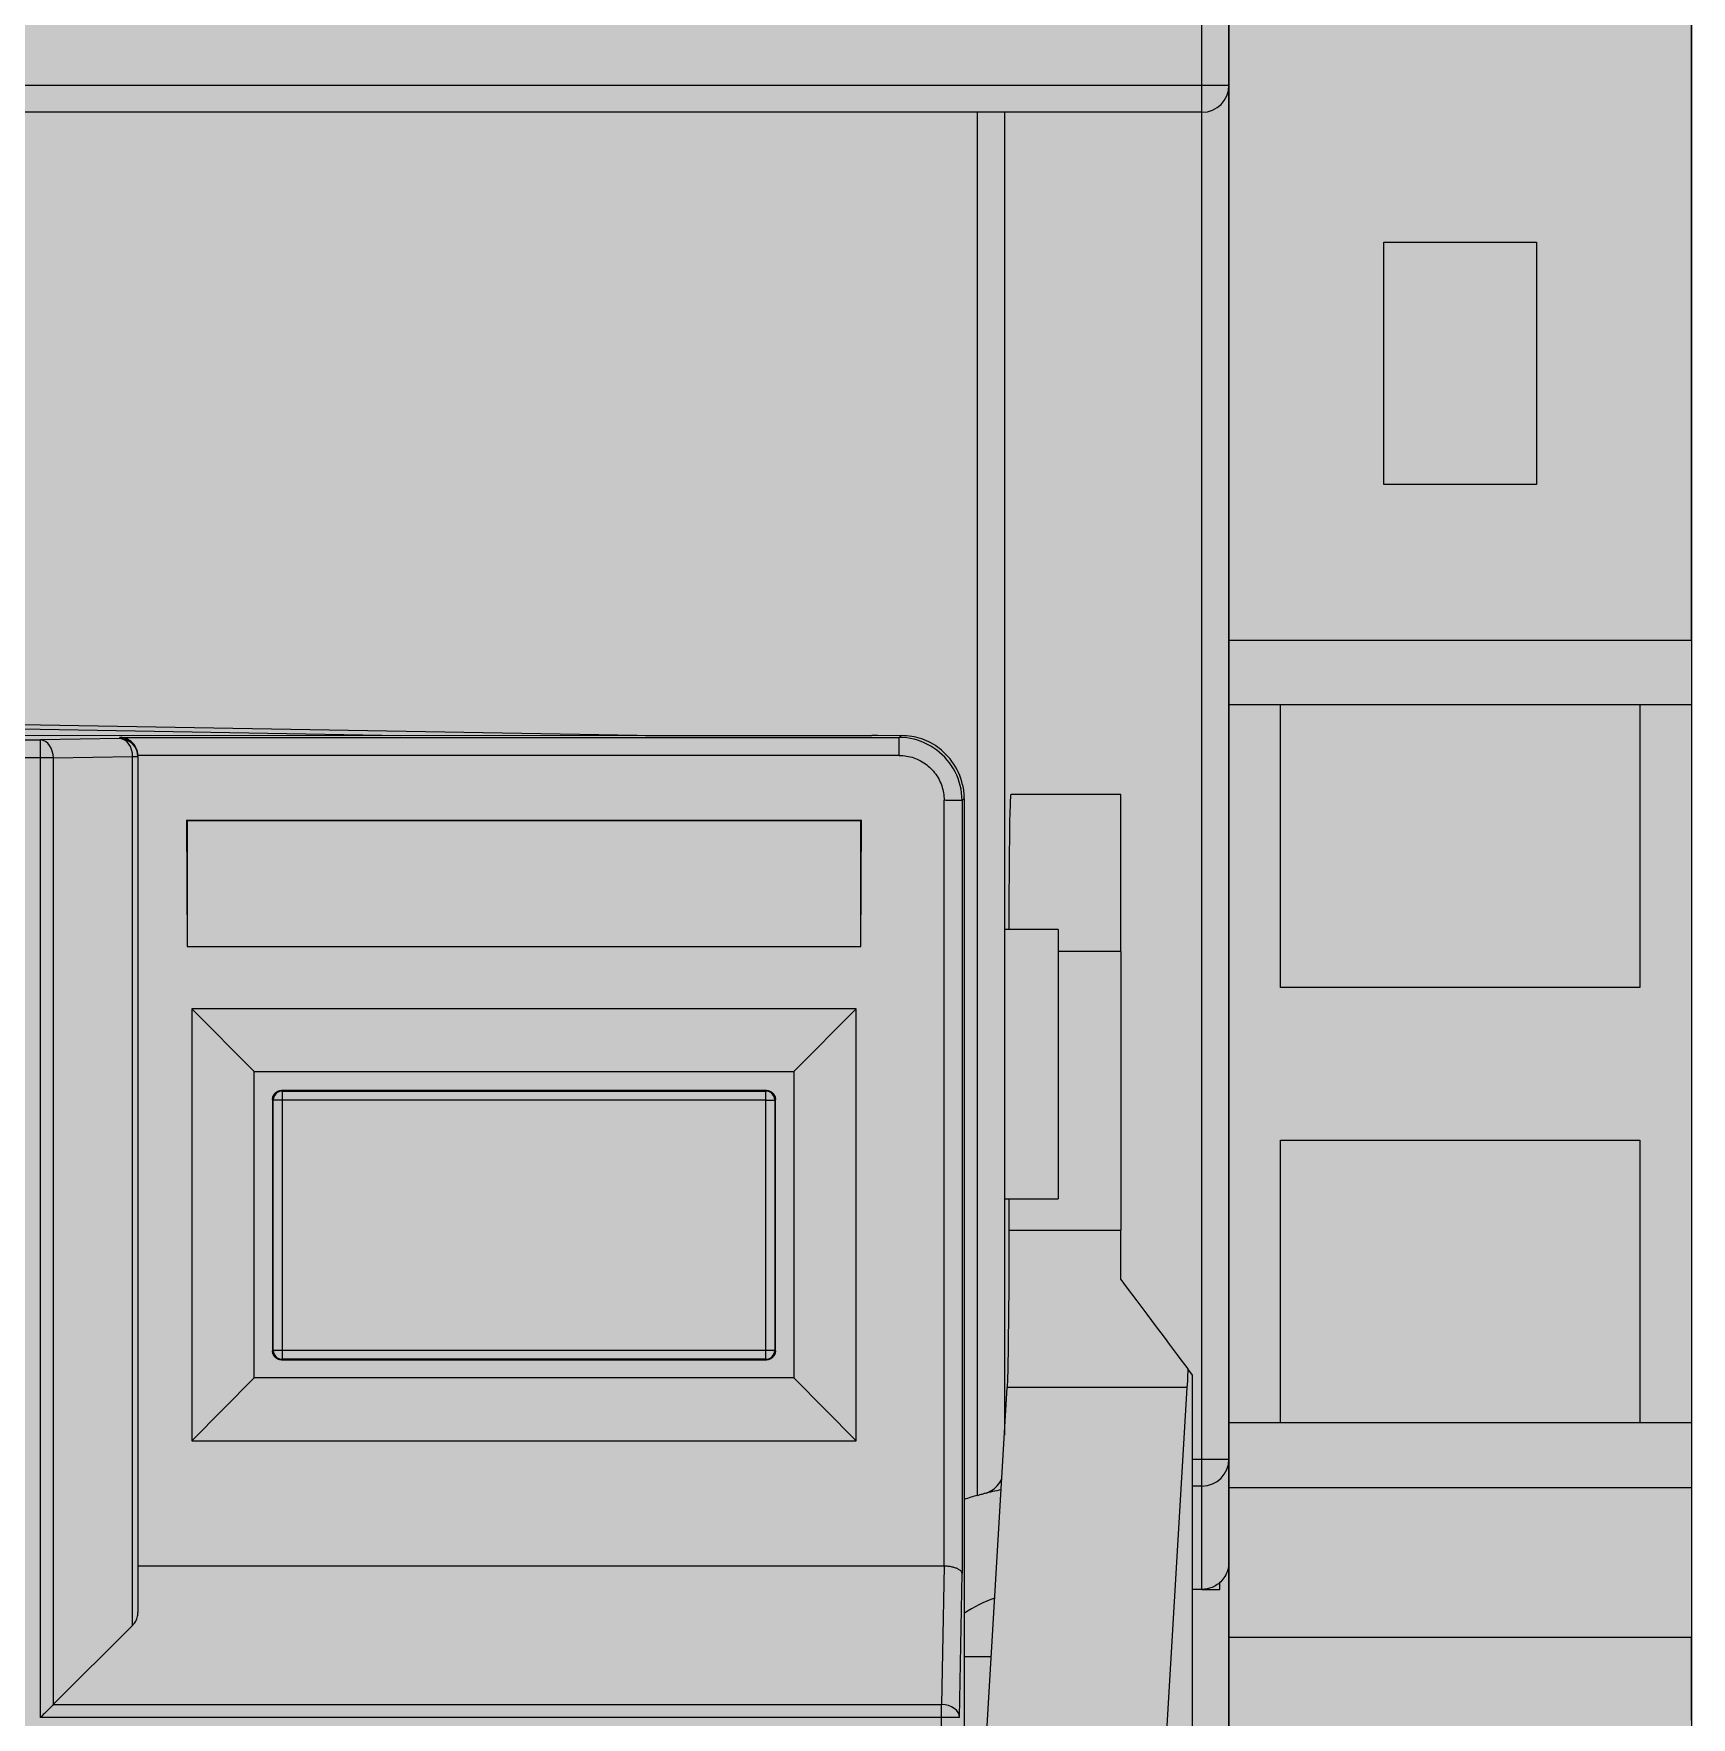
# Model space of a CAD drawing. Extents: x -20 to 2016, y -5898 to 916.
# Drawn here: x 574.55 to 593.01, y 759.11 to 777.86 of the extents above; entities that cross this region are included whole.
import ezdxf

# ---------------------------------------------------------------- set-up
doc = ezdxf.new("R2010")
doc.units = 0
doc.layers.add('MAIN-1', color=7, linetype='Continuous')
doc.layers.add('SYMS', color=7, linetype='Continuous')

# ---------------------------------------------------------------- blocks, each defined once
blk = doc.blocks.new('clipfix_35_5-select__2', base_point=(-147.547, 71.306))
at = {"color": 7, "linetype": 'Continuous'}
for p, q in [((-132.965, 76.456), (-139.986, 76.456)), ((-132.965, 76.456), (-132.247, 76.456)), ((-132.965, 71.306), (-132.965, 76.456)), ((-132.247, 75.881), (-132.247, 76.456)), ((-132.247, 76.456), (-124.247, 76.456)), ((-124.247, 76.456), (-124.247, 75.881)), ((-124.247, 76.456), (-123.528, 76.456)), ((-123.528, 76.456), (-121.856, 76.456)), ((-123.528, 71.306), (-123.528, 76.456)), ((-120.931, 76.456), (-121.856, 76.456)), ((-121.856, 76.456), (-121.856, 71.306)), ((-132.247, 71.881), (-132.247, 75.881)), ((-132.247, 75.881), (-129.097, 75.881)), ((-129.097, 75.881), (-129.097, 71.881)), ((-127.397, 75.881), (-124.247, 75.881)), ((-127.397, 71.881), (-127.397, 75.881)), ((-124.247, 75.881), (-124.247, 71.881)), ((-137.397, 74.731), (-134.697, 74.731)), ((-137.397, 73.031), (-137.397, 74.731)), ((-134.697, 74.731), (-134.697, 73.031)), ((-134.697, 73.031), (-137.397, 73.031)), ((-129.097, 71.881), (-132.247, 71.881)), ((-132.247, 71.306), (-132.247, 71.881)), ((-124.247, 71.881), (-127.397, 71.881)), ((-124.247, 71.881), (-124.247, 71.306)), ((-132.965, 71.306), (-139.986, 71.306)), ((-132.965, 71.306), (-132.247, 71.306)), ((-132.247, 71.306), (-124.247, 71.306)), ((-124.247, 71.306), (-123.528, 71.306)), ((-123.528, 71.306), (-121.856, 71.306)), ((-121.856, 71.306), (-120.931, 71.306))]:
    blk.add_line(p, q, dxfattribs=at)

msp = doc.modelspace()

# ---------------------------------------------------------------- hatches: boundary and pattern name
at = {"layer": 'SYMS', "true_color": 0x636466}
h = msp.add_hatch(color=251, dxfattribs=at)
h.dxf.hatch_style = 1
h.paths.add_polyline_path([(560.959, 719.385), (587.859, 719.385), (587.859, 798.385), (560.959, 798.385)])
h = msp.add_hatch(color=251, dxfattribs=at)
h.dxf.hatch_style = 1
h.paths.add_polyline_path([(593.009, 785.689), (587.859, 785.689), (587.859, 737.089), (593.009, 737.089)])

# ---------------------------------------------------------------- linework, layer by layer
at = {"layer": 'MAIN-1'}
for p, q in [((587.559, 777.285), (587.559, 786.885)), ((587.859, 786.885), (587.859, 777.285)), ((561.259, 777.285), (587.559, 777.285)), ((587.559, 776.985), (587.559, 777.285)), ((587.559, 777.285), (587.859, 777.285)), ((587.859, 777.285), (587.859, 761.985)), ((587.559, 776.985), (561.259, 776.985)), ((585.059, 761.582), (585.059, 776.985)), ((585.359, 776.985), (585.359, 762.251)), ((587.559, 761.985), (587.559, 776.985)), ((574.409, 770.166), (581.484, 770.043)), ((578.637, 770.042), (574.409, 770.116)), ((564.657, 769.994), (574.626, 769.994)), ((584.209, 770.043), (574.409, 770.042)), ((575.509, 770.009), (574.626, 769.994)), ((574.626, 769.794), (574.626, 769.994)), ((575.509, 770.009), (575.509, 770.022)), ((575.509, 770.022), (584.188, 770.022)), ((575.522, 770.021), (575.509, 770.022)), ((575.534, 770.02), (575.522, 770.021)), ((575.547, 770.018), (575.534, 770.02)), ((575.559, 770.015), (575.547, 770.018)), ((575.571, 770.011), (575.559, 770.015)), ((575.582, 770.007), (575.571, 770.011)), ((575.593, 770.002), (575.582, 770.007)), ((575.604, 769.996), (575.593, 770.002)), ((575.614, 769.99), (575.604, 769.996)), ((575.624, 769.983), (575.614, 769.99)), ((575.633, 769.976), (575.624, 769.983)), ((575.642, 769.968), (575.633, 769.976)), ((575.651, 769.96), (575.642, 769.968)), ((575.659, 769.951), (575.651, 769.96)), ((575.666, 769.942), (575.659, 769.951)), ((575.673, 769.932), (575.666, 769.942)), ((575.68, 769.922), (575.673, 769.932)), ((575.686, 769.912), (575.68, 769.922)), ((575.691, 769.901), (575.686, 769.912)), ((575.695, 769.89), (575.691, 769.901)), ((575.699, 769.879), (575.695, 769.89)), ((575.703, 769.867), (575.699, 769.879)), ((575.705, 769.855), (575.703, 769.867)), ((581.363, 770.045), (583.884, 770.045)), ((584.209, 770.043), (584.188, 770.022)), ((584.188, 769.822), (584.188, 770.022)), ((584.23, 770.021), (584.188, 770.022)), ((584.239, 770.042), (584.209, 770.043)), ((584.271, 770.017), (584.23, 770.021)), ((584.269, 770.041), (584.239, 770.042)), ((584.298, 770.038), (584.269, 770.041)), ((584.312, 770.011), (584.271, 770.017)), ((584.327, 770.034), (584.298, 770.038)), ((584.352, 770.002), (584.312, 770.011)), ((584.355, 770.029), (584.327, 770.034)), ((584.391, 769.991), (584.352, 770.002)), ((584.383, 770.023), (584.355, 770.029)), ((584.411, 770.015), (584.383, 770.023)), ((584.43, 769.978), (584.391, 769.991)), ((584.438, 770.007), (584.411, 770.015)), ((584.467, 769.962), (584.43, 769.978)), ((584.464, 769.997), (584.438, 770.007)), ((584.49, 769.986), (584.464, 769.997)), ((584.503, 769.945), (584.467, 769.962)), ((584.516, 769.974), (584.49, 769.986)), ((584.539, 769.925), (584.503, 769.945)), ((584.541, 769.961), (584.516, 769.974)), ((584.573, 769.904), (584.539, 769.925)), ((584.566, 769.947), (584.541, 769.961)), ((584.59, 769.932), (584.566, 769.947)), ((584.605, 769.881), (584.573, 769.904)), ((584.614, 769.915), (584.59, 769.932)), ((584.636, 769.856), (584.605, 769.881)), ((584.637, 769.898), (584.614, 769.915)), ((584.66, 769.879), (584.637, 769.898)), ((584.682, 769.859), (584.66, 769.879)), ((574.626, 769.794), (564.657, 769.794)), ((574.626, 759.11), (574.626, 769.794)), ((574.767, 769.794), (574.626, 769.794)), ((574.767, 769.794), (575.65, 769.809)), ((574.767, 769.794), (574.767, 759.252)), ((575.65, 769.809), (575.709, 769.809)), ((575.65, 760.134), (575.65, 769.809)), ((575.707, 769.844), (575.705, 769.855)), ((575.708, 769.832), (575.707, 769.844)), ((575.709, 769.82), (575.708, 769.832)), ((584.188, 769.822), (575.709, 769.82)), ((575.709, 769.809), (575.709, 769.82)), ((575.709, 769.809), (575.709, 760.276)), ((584.188, 769.822), (584.208, 769.822)), ((584.208, 769.822), (584.229, 769.82)), ((584.229, 769.82), (584.249, 769.818)), ((584.249, 769.818), (584.269, 769.815)), ((584.269, 769.815), (584.289, 769.812)), ((584.289, 769.812), (584.31, 769.807)), ((584.31, 769.807), (584.33, 769.801)), ((584.33, 769.801), (584.349, 769.795)), ((584.349, 769.795), (584.369, 769.788)), ((584.369, 769.788), (584.389, 769.78)), ((584.389, 769.78), (584.408, 769.771)), ((584.408, 769.771), (584.426, 769.761)), ((584.426, 769.761), (584.444, 769.751)), ((584.444, 769.751), (584.462, 769.74)), ((584.462, 769.74), (584.479, 769.729)), ((584.479, 769.729), (584.495, 769.716)), ((584.495, 769.716), (584.511, 769.704)), ((584.511, 769.704), (584.526, 769.69)), ((584.526, 769.69), (584.541, 769.676)), ((584.541, 769.676), (584.556, 769.661)), ((584.666, 769.829), (584.636, 769.856)), ((584.695, 769.801), (584.666, 769.829)), ((584.704, 769.838), (584.682, 769.859)), ((584.721, 769.771), (584.695, 769.801)), ((584.729, 769.811), (584.704, 769.838)), ((584.746, 769.74), (584.721, 769.771)), ((584.753, 769.783), (584.729, 769.811)), ((584.769, 769.707), (584.746, 769.74)), ((584.775, 769.755), (584.753, 769.783)), ((584.791, 769.673), (584.769, 769.707)), ((584.796, 769.725), (584.775, 769.755)), ((584.815, 769.695), (584.796, 769.725)), ((584.832, 769.663), (584.815, 769.695)), ((584.556, 769.661), (584.569, 769.645)), ((584.569, 769.645), (584.582, 769.629)), ((584.582, 769.629), (584.594, 769.613)), ((584.594, 769.613), (584.606, 769.596)), ((584.606, 769.596), (584.617, 769.579)), ((584.617, 769.579), (584.627, 769.561)), ((584.627, 769.561), (584.637, 769.542)), ((584.637, 769.542), (584.645, 769.523)), ((584.645, 769.523), (584.653, 769.504)), ((584.653, 769.504), (584.661, 769.484)), ((584.81, 769.638), (584.791, 769.673)), ((584.828, 769.602), (584.81, 769.638)), ((584.843, 769.564), (584.828, 769.602)), ((584.847, 769.631), (584.832, 769.663)), ((584.856, 769.526), (584.843, 769.564)), ((584.861, 769.598), (584.847, 769.631)), ((584.867, 769.487), (584.856, 769.526)), ((584.873, 769.564), (584.861, 769.598)), ((584.876, 769.446), (584.867, 769.487)), ((584.884, 769.529), (584.873, 769.564)), ((584.892, 769.493), (584.884, 769.529)), ((584.892, 769.493), (584.896, 769.475)), ((584.661, 769.484), (584.667, 769.464)), ((584.667, 769.464), (584.673, 769.444)), ((584.673, 769.444), (584.677, 769.424)), ((584.677, 769.424), (584.681, 769.404)), ((584.681, 769.404), (584.684, 769.384)), ((584.684, 769.384), (584.686, 769.363)), ((584.686, 769.363), (584.687, 769.343)), ((584.687, 769.343), (584.687, 769.323)), ((584.698, 769.323), (584.687, 769.323)), ((584.687, 760.793), (584.687, 769.323)), ((584.709, 769.322), (584.698, 769.323)), ((584.719, 769.322), (584.709, 769.322)), ((584.73, 769.322), (584.719, 769.322)), ((584.741, 769.322), (584.73, 769.322)), ((584.752, 769.322), (584.741, 769.322)), ((584.763, 769.322), (584.752, 769.322)), ((584.774, 769.322), (584.763, 769.322)), ((584.784, 769.322), (584.774, 769.322)), ((584.795, 769.322), (584.784, 769.322)), ((584.805, 769.322), (584.795, 769.322)), ((584.814, 769.322), (584.805, 769.322)), ((584.823, 769.322), (584.814, 769.322)), ((584.832, 769.322), (584.823, 769.322)), ((584.84, 769.322), (584.832, 769.322)), ((584.848, 769.322), (584.84, 769.322)), ((584.855, 769.322), (584.848, 769.322)), ((584.861, 769.322), (584.855, 769.322)), ((584.866, 769.322), (584.861, 769.322)), ((584.871, 769.322), (584.866, 769.322)), ((584.876, 769.322), (584.871, 769.322)), ((584.882, 769.406), (584.876, 769.446)), ((584.879, 769.322), (584.876, 769.322)), ((584.882, 769.322), (584.879, 769.322)), ((584.886, 769.364), (584.882, 769.406)), ((584.884, 769.322), (584.882, 769.322)), ((584.886, 769.322), (584.884, 769.322)), ((584.888, 769.322), (584.886, 769.364)), ((584.887, 769.322), (584.886, 769.322)), ((584.888, 769.322), (584.887, 769.322)), ((584.888, 769.322), (584.909, 769.343)), ((584.888, 769.322), (584.888, 760.71)), ((584.896, 769.475), (584.899, 769.457)), ((584.899, 769.457), (584.902, 769.44)), ((584.902, 769.44), (584.904, 769.422)), ((584.904, 769.422), (584.906, 769.403)), ((584.906, 769.403), (584.908, 769.385)), ((584.908, 769.385), (584.909, 769.367)), ((584.909, 769.365), (584.909, 769.367)), ((584.909, 769.363), (584.909, 769.365)), ((584.909, 769.361), (584.909, 769.363)), ((584.909, 769.359), (584.909, 769.361)), ((584.909, 769.358), (584.909, 769.359)), ((584.909, 769.356), (584.909, 769.358)), ((584.909, 769.354), (584.909, 769.356)), ((584.909, 769.353), (584.909, 769.354)), ((584.909, 769.354), (584.909, 769.354)), ((584.909, 769.352), (584.909, 769.353)), ((584.909, 769.351), (584.909, 769.352)), ((584.909, 769.35), (584.909, 769.351)), ((584.909, 769.349), (584.909, 769.35)), ((584.909, 769.348), (584.909, 769.349)), ((584.909, 769.347), (584.909, 769.348)), ((584.909, 769.345), (584.909, 769.347)), ((584.909, 769.344), (584.909, 769.345)), ((584.909, 769.343), (584.909, 769.344)), ((584.909, 769.343), (584.909, 754.651)), ((585.426, 769.29), (585.427, 769.323)), ((585.427, 769.323), (585.429, 769.35)), ((585.429, 769.35), (585.43, 769.37)), ((585.43, 769.37), (585.431, 769.382)), ((585.431, 769.382), (585.433, 769.387)), ((586.654, 769.387), (585.433, 769.387)), ((586.654, 767.637), (586.654, 769.387)), ((585.421, 769.109), (585.422, 769.161)), ((585.422, 769.161), (585.424, 769.209)), ((585.424, 769.209), (585.425, 769.251)), ((585.425, 769.251), (585.426, 769.29)), ((576.25, 769.102), (576.259, 767.693)), ((576.25, 769.102), (583.767, 769.102)), ((576.259, 769.093), (576.25, 769.102)), ((583.759, 769.093), (576.259, 769.093)), ((576.259, 769.093), (576.259, 767.693)), ((583.759, 767.693), (583.767, 769.102)), ((583.759, 769.093), (583.767, 769.102)), ((583.759, 767.693), (583.759, 769.093)), ((585.418, 768.856), (585.419, 768.926)), ((585.419, 768.991), (585.42, 769.052)), ((585.419, 768.926), (585.419, 768.991)), ((585.42, 769.052), (585.421, 769.109)), ((585.416, 768.704), (585.417, 768.782)), ((585.417, 768.782), (585.418, 768.856)), ((585.415, 768.621), (585.416, 768.704)), ((585.415, 768.533), (585.415, 768.621)), ((585.413, 768.343), (585.414, 768.441)), ((585.414, 768.441), (585.415, 768.533)), ((585.412, 768.129), (585.413, 768.239)), ((585.413, 768.239), (585.413, 768.343)), ((585.412, 768.011), (585.412, 768.129)), ((585.412, 767.885), (585.412, 768.011)), ((585.959, 767.885), (585.359, 767.885)), ((585.959, 767.885), (585.959, 764.885)), ((576.259, 767.693), (583.759, 767.693)), ((586.654, 767.637), (585.959, 767.637)), ((586.654, 767.637), (586.654, 764.535)), ((583.709, 767.001), (576.309, 767.001)), ((576.309, 767.001), (576.309, 762.189)), ((577.002, 766.301), (576.309, 767.001)), ((583.709, 767.001), (583.015, 766.301)), ((583.709, 762.189), (583.709, 767.001)), ((577.002, 766.301), (583.015, 766.301)), ((577.002, 762.889), (577.002, 766.301)), ((583.015, 766.301), (583.015, 762.889)), ((577.209, 766.002), (577.21, 766.007)), ((577.209, 765.997), (577.209, 766.002)), ((577.209, 765.991), (577.209, 765.997)), ((577.209, 765.991), (577.209, 763.191)), ((577.216, 765.984), (577.209, 765.991)), ((577.21, 766.007), (577.211, 766.012)), ((577.211, 766.012), (577.212, 766.017)), ((577.212, 766.017), (577.213, 766.022)), ((577.213, 766.022), (577.215, 766.026)), ((577.215, 766.026), (577.217, 766.031)), ((577.216, 765.984), (577.216, 765.984)), ((577.216, 763.198), (577.216, 765.984)), ((577.316, 765.984), (577.216, 765.984)), ((577.217, 766.031), (577.219, 766.035)), ((577.219, 766.035), (577.221, 766.04)), ((577.221, 766.04), (577.224, 766.044)), ((577.224, 766.044), (577.227, 766.048)), ((577.227, 766.048), (577.23, 766.052)), ((577.23, 766.052), (577.233, 766.056)), ((577.233, 766.056), (577.236, 766.06)), ((577.236, 766.06), (577.24, 766.063)), ((577.24, 766.063), (577.244, 766.067)), ((577.244, 766.067), (577.248, 766.07)), ((577.248, 766.07), (577.252, 766.073)), ((577.252, 766.073), (577.256, 766.076)), ((577.256, 766.076), (577.26, 766.079)), ((577.26, 766.079), (577.264, 766.081)), ((577.264, 766.081), (577.269, 766.083)), ((577.269, 766.083), (577.273, 766.085)), ((577.273, 766.085), (577.278, 766.087)), ((577.278, 766.087), (577.283, 766.088)), ((577.283, 766.088), (577.288, 766.089)), ((577.288, 766.089), (577.293, 766.09)), ((577.293, 766.09), (577.298, 766.091)), ((577.298, 766.091), (577.303, 766.091)), ((577.303, 766.091), (577.309, 766.091)), ((582.709, 766.091), (577.309, 766.091)), ((577.316, 766.084), (577.309, 766.091)), ((577.316, 766.084), (582.702, 766.084)), ((577.316, 766.084), (577.316, 765.984)), ((582.702, 765.984), (577.316, 765.984)), ((577.316, 765.984), (577.316, 763.198)), ((582.702, 766.084), (582.709, 766.091)), ((582.702, 765.984), (582.702, 766.084)), ((582.702, 765.984), (582.802, 765.984)), ((582.702, 763.198), (582.702, 765.984)), ((582.709, 766.091), (582.714, 766.091)), ((582.714, 766.091), (582.719, 766.091)), ((582.719, 766.091), (582.724, 766.09)), ((582.724, 766.09), (582.729, 766.089)), ((582.729, 766.089), (582.734, 766.088)), ((582.734, 766.088), (582.739, 766.087)), ((582.739, 766.087), (582.744, 766.085)), ((582.744, 766.085), (582.748, 766.083)), ((582.748, 766.083), (582.753, 766.081)), ((582.753, 766.081), (582.757, 766.079)), ((582.757, 766.079), (582.761, 766.076)), ((582.761, 766.076), (582.766, 766.073)), ((582.766, 766.073), (582.77, 766.07)), ((582.77, 766.07), (582.774, 766.067)), ((582.774, 766.067), (582.777, 766.063)), ((582.777, 766.063), (582.781, 766.06)), ((582.781, 766.06), (582.784, 766.056)), ((582.784, 766.056), (582.788, 766.052)), ((582.788, 766.052), (582.791, 766.048)), ((582.791, 766.048), (582.793, 766.044)), ((582.793, 766.044), (582.796, 766.04)), ((582.796, 766.04), (582.798, 766.035)), ((582.798, 766.035), (582.801, 766.031)), ((582.801, 766.031), (582.802, 766.026)), ((582.802, 766.026), (582.804, 766.022)), ((582.802, 765.984), (582.809, 765.991)), ((582.802, 765.984), (582.802, 763.198)), ((582.804, 766.022), (582.805, 766.017)), ((582.805, 766.017), (582.807, 766.012)), ((582.807, 766.012), (582.807, 766.007)), ((582.807, 766.007), (582.808, 766.002)), ((582.808, 766.002), (582.808, 765.997)), ((582.808, 765.997), (582.809, 765.991)), ((582.809, 763.191), (582.809, 765.991)), ((585.359, 764.885), (585.959, 764.885)), ((585.412, 764.535), (585.412, 764.885)), ((585.412, 764.409), (585.412, 764.535)), ((585.412, 764.535), (586.654, 764.535)), ((586.654, 763.987), (586.654, 764.535)), ((585.411, 764.291), (585.412, 764.409)), ((585.411, 764.18), (585.411, 764.291)), ((585.411, 764.076), (585.411, 764.18)), ((585.411, 763.977), (585.411, 764.076)), ((585.41, 763.883), (585.411, 763.977)), ((585.41, 763.793), (585.41, 763.883)), ((586.654, 763.987), (586.716, 763.905)), ((586.716, 763.905), (586.775, 763.826)), ((585.408, 763.624), (585.409, 763.707)), ((585.409, 763.707), (585.41, 763.793)), ((586.775, 763.826), (586.833, 763.749)), ((586.833, 763.749), (586.889, 763.673)), ((585.407, 763.47), (585.408, 763.545)), ((585.408, 763.545), (585.408, 763.624)), ((586.889, 763.673), (586.944, 763.6)), ((586.944, 763.6), (586.998, 763.529)), ((586.998, 763.529), (587.049, 763.46)), ((585.405, 763.265), (585.406, 763.33)), ((585.406, 763.398), (585.407, 763.47)), ((585.406, 763.33), (585.406, 763.398)), ((587.049, 763.46), (587.1, 763.393)), ((587.1, 763.393), (587.148, 763.328)), ((587.148, 763.328), (587.195, 763.266)), ((577.216, 763.198), (577.209, 763.191)), ((577.209, 763.184), (577.209, 763.191)), ((577.209, 763.177), (577.209, 763.184)), ((577.21, 763.171), (577.209, 763.177)), ((577.212, 763.165), (577.21, 763.171)), ((577.213, 763.159), (577.212, 763.165)), ((577.215, 763.153), (577.213, 763.159)), ((577.218, 763.148), (577.215, 763.153)), ((577.216, 763.198), (577.316, 763.198)), ((577.22, 763.143), (577.218, 763.148)), ((577.223, 763.139), (577.22, 763.143)), ((577.226, 763.134), (577.223, 763.139)), ((577.229, 763.13), (577.226, 763.134)), ((577.232, 763.126), (577.229, 763.13)), ((577.236, 763.122), (577.232, 763.126)), ((577.24, 763.119), (577.236, 763.122)), ((577.244, 763.115), (577.24, 763.119)), ((577.248, 763.112), (577.244, 763.115)), ((577.252, 763.108), (577.248, 763.112)), ((577.316, 763.198), (582.702, 763.198)), ((577.316, 763.198), (577.316, 763.098)), ((582.702, 763.198), (582.802, 763.198)), ((582.702, 763.098), (582.702, 763.198)), ((582.77, 763.112), (582.766, 763.109)), ((582.774, 763.115), (582.77, 763.112)), ((582.777, 763.119), (582.774, 763.115)), ((582.781, 763.122), (582.777, 763.119)), ((582.784, 763.126), (582.781, 763.122)), ((582.788, 763.13), (582.784, 763.126)), ((582.791, 763.134), (582.788, 763.13)), ((582.793, 763.138), (582.791, 763.134)), ((582.796, 763.143), (582.793, 763.138)), ((582.798, 763.147), (582.796, 763.143)), ((582.801, 763.151), (582.798, 763.147)), ((582.802, 763.156), (582.801, 763.151)), ((582.802, 763.198), (582.809, 763.191)), ((582.804, 763.161), (582.802, 763.156)), ((582.805, 763.165), (582.804, 763.161)), ((582.807, 763.17), (582.805, 763.165)), ((582.808, 763.18), (582.807, 763.175)), ((582.807, 763.175), (582.807, 763.17)), ((582.809, 763.191), (582.808, 763.186)), ((582.808, 763.186), (582.808, 763.18)), ((585.402, 763.092), (585.403, 763.146)), ((585.403, 763.146), (585.404, 763.204)), ((585.404, 763.204), (585.405, 763.265)), ((587.195, 763.266), (587.24, 763.206)), ((587.24, 763.206), (587.283, 763.148)), ((587.283, 763.148), (587.325, 763.093)), ((577.256, 763.105), (577.252, 763.108)), ((577.261, 763.103), (577.256, 763.105)), ((577.266, 763.1), (577.261, 763.103)), ((577.271, 763.098), (577.266, 763.1)), ((577.276, 763.096), (577.271, 763.098)), ((577.282, 763.094), (577.276, 763.096)), ((577.288, 763.093), (577.282, 763.094)), ((577.295, 763.092), (577.288, 763.093)), ((577.301, 763.091), (577.295, 763.092)), ((577.309, 763.091), (577.301, 763.091)), ((577.316, 763.098), (577.309, 763.091)), ((577.309, 763.091), (582.709, 763.091)), ((582.702, 763.098), (577.316, 763.098)), ((582.702, 763.098), (582.709, 763.091)), ((582.714, 763.091), (582.709, 763.091)), ((582.719, 763.092), (582.714, 763.091)), ((582.724, 763.092), (582.719, 763.092)), ((582.729, 763.093), (582.724, 763.092)), ((582.734, 763.094), (582.729, 763.093)), ((582.739, 763.096), (582.734, 763.094)), ((582.744, 763.097), (582.739, 763.096)), ((582.748, 763.099), (582.744, 763.097)), ((582.753, 763.101), (582.748, 763.099)), ((582.757, 763.104), (582.753, 763.101)), ((582.761, 763.106), (582.757, 763.104)), ((582.766, 763.109), (582.761, 763.106)), ((585.398, 762.91), (585.399, 762.95)), ((585.399, 762.95), (585.4, 762.994)), ((585.4, 762.994), (585.401, 763.041)), ((585.401, 763.041), (585.402, 763.092)), ((587.325, 763.093), (587.364, 763.041)), ((587.364, 763.041), (587.4, 762.992)), ((587.4, 762.956), (587.399, 762.923)), ((587.455, 762.92), (587.4, 762.992)), ((587.4, 762.992), (587.4, 762.956)), ((577.002, 762.889), (576.309, 762.189)), ((583.015, 762.889), (577.002, 762.889)), ((583.015, 762.889), (583.709, 762.189)), ((584.809, 752.972), (585.39, 762.785)), ((585.39, 762.785), (585.392, 762.789)), ((587.39, 762.785), (585.39, 762.785)), ((585.392, 762.789), (585.393, 762.801)), ((585.393, 762.801), (585.395, 762.819)), ((585.395, 762.819), (585.396, 762.844)), ((585.396, 762.844), (585.397, 762.875)), ((585.397, 762.875), (585.398, 762.91)), ((587.39, 762.785), (586.809, 752.967)), ((587.391, 762.787), (587.39, 762.785)), ((587.392, 762.792), (587.391, 762.787)), ((587.393, 762.8), (587.392, 762.792)), ((587.394, 762.812), (587.393, 762.8)), ((587.395, 762.828), (587.394, 762.812)), ((587.396, 762.846), (587.395, 762.828)), ((587.397, 762.869), (587.396, 762.846)), ((587.398, 762.894), (587.397, 762.869)), ((587.399, 762.923), (587.398, 762.894)), ((587.455, 752.389), (587.455, 762.92)), ((576.309, 762.189), (583.709, 762.189)), ((587.455, 761.985), (587.559, 761.985)), ((587.559, 761.985), (587.859, 761.985)), ((587.559, 761.685), (587.559, 761.985)), ((587.859, 761.985), (587.859, 760.835)), ((585.148, 761.606), (585.165, 761.612)), ((585.165, 761.612), (585.182, 761.619)), ((585.182, 761.619), (585.199, 761.628)), ((585.199, 761.628), (585.216, 761.637)), ((585.216, 761.637), (585.232, 761.648)), ((585.232, 761.648), (585.248, 761.66)), ((585.248, 761.66), (585.263, 761.674)), ((585.263, 761.674), (585.279, 761.689)), ((585.279, 761.689), (585.293, 761.705)), ((585.293, 761.705), (585.306, 761.724)), ((585.306, 761.724), (585.319, 761.743)), ((585.319, 761.743), (585.33, 761.764)), ((587.559, 761.685), (587.455, 761.685)), ((587.559, 760.535), (587.559, 761.685)), ((585.059, 761.582), (585.069, 761.585)), ((585.069, 761.585), (585.08, 761.588)), ((585.08, 761.588), (585.09, 761.591)), ((585.09, 761.591), (585.1, 761.594)), ((585.1, 761.594), (585.111, 761.596)), ((585.111, 761.596), (585.121, 761.599)), ((585.121, 761.599), (585.131, 761.602)), ((585.131, 761.602), (585.148, 761.606)), ((584.687, 760.793), (575.709, 760.793)), ((584.687, 760.793), (584.66, 759.252)), ((584.699, 760.793), (584.687, 760.793)), ((584.71, 760.792), (584.699, 760.793)), ((584.721, 760.792), (584.71, 760.792)), ((584.733, 760.791), (584.721, 760.792)), ((584.744, 760.789), (584.733, 760.791)), ((584.755, 760.788), (584.744, 760.789)), ((584.766, 760.786), (584.755, 760.788)), ((584.776, 760.784), (584.766, 760.786)), ((584.787, 760.781), (584.776, 760.784)), ((584.797, 760.779), (584.787, 760.781)), ((584.806, 760.776), (584.797, 760.779)), ((584.816, 760.773), (584.806, 760.776)), ((584.824, 760.77), (584.816, 760.773)), ((584.833, 760.766), (584.824, 760.77)), ((584.841, 760.762), (584.833, 760.766)), ((584.848, 760.758), (584.841, 760.762)), ((584.855, 760.754), (584.848, 760.758)), ((584.862, 760.75), (584.855, 760.754)), ((584.86, 759.11), (584.888, 760.71)), ((584.868, 760.745), (584.862, 760.75)), ((584.873, 760.74), (584.868, 760.745)), ((584.877, 760.736), (584.873, 760.74)), ((584.881, 760.731), (584.877, 760.736)), ((584.883, 760.726), (584.881, 760.731)), ((584.886, 760.721), (584.883, 760.726)), ((584.887, 760.715), (584.886, 760.721)), ((584.888, 760.71), (584.887, 760.715)), ((587.815, 760.678), (587.804, 760.662)), ((587.824, 760.696), (587.815, 760.678)), ((587.833, 760.714), (587.824, 760.696)), ((587.841, 760.732), (587.833, 760.714)), ((587.847, 760.752), (587.841, 760.732)), ((587.852, 760.772), (587.847, 760.752)), ((587.856, 760.793), (587.852, 760.772)), ((587.858, 760.814), (587.856, 760.793)), ((587.859, 760.835), (587.858, 760.814)), ((587.559, 760.535), (587.455, 760.535)), ((587.573, 760.535), (587.559, 760.535)), ((587.559, 760.535), (587.759, 760.535)), ((587.587, 760.536), (587.573, 760.535)), ((587.601, 760.538), (587.587, 760.536)), ((587.616, 760.54), (587.601, 760.538)), ((587.63, 760.543), (587.616, 760.54)), ((587.644, 760.547), (587.63, 760.543)), ((587.658, 760.552), (587.644, 760.547)), ((587.673, 760.557), (587.658, 760.552)), ((587.687, 760.564), (587.673, 760.557)), ((587.701, 760.571), (587.687, 760.564)), ((587.715, 760.579), (587.701, 760.571)), ((587.729, 760.588), (587.715, 760.579)), ((587.742, 760.597), (587.729, 760.588)), ((587.755, 760.608), (587.742, 760.597)), ((587.768, 760.62), (587.755, 760.608)), ((587.759, 760.535), (587.759, 760.611)), ((587.781, 760.633), (587.768, 760.62)), ((587.793, 760.647), (587.781, 760.633)), ((587.804, 760.662), (587.793, 760.647)), ((574.767, 759.252), (575.65, 760.134)), ((575.65, 760.134), (575.661, 760.146)), ((575.661, 760.146), (575.671, 760.158)), ((575.671, 760.158), (575.679, 760.17)), ((575.679, 760.17), (575.686, 760.182)), ((575.686, 760.182), (575.692, 760.195)), ((575.692, 760.195), (575.698, 760.208)), ((575.698, 760.208), (575.702, 760.221)), ((575.702, 760.221), (575.705, 760.235)), ((575.705, 760.235), (575.707, 760.248)), ((575.707, 760.248), (575.708, 760.262)), ((575.708, 760.262), (575.709, 760.276)), ((585.213, 759.785), (584.909, 759.785)), ((574.697, 759.182), (574.684, 759.168)), ((574.71, 759.195), (574.697, 759.182)), ((574.723, 759.207), (574.71, 759.195)), ((574.735, 759.219), (574.723, 759.207)), ((574.746, 759.23), (574.735, 759.219)), ((574.757, 759.241), (574.746, 759.23)), ((574.767, 759.252), (574.757, 759.241)), ((574.767, 759.252), (584.66, 759.252)), ((584.66, 759.11), (584.66, 759.252)), ((574.641, 759.125), (574.626, 759.11)), ((584.66, 759.11), (574.626, 759.11)), ((574.655, 759.14), (574.641, 759.125)), ((574.67, 759.154), (574.655, 759.14)), ((574.684, 759.168), (574.67, 759.154)), ((584.66, 752.972), (584.66, 759.11)), ((584.86, 759.11), (584.66, 759.11))]:
    msp.add_line(p, q, dxfattribs=at)
for centre, radius, start, end in [((587.559, 777.285), 0.3, 270, 0), ((583.884, 769.045), 1, 86.5214, 90), ((587.559, 761.985), 0.3, 270, 0), ((585.809, 758.885), 2.8, 99.9967, 104.0008), ((585.809, 758.885), 2.8, 105.537, 108.7494), ((585.809, 758.885), 1.65, 109.7428, 123.0557)]:
    msp.add_arc(centre, radius, start, end, dxfattribs=at)
for centre, major_axis, ratio, start_param, end_param in [((574.626, 769.794), (0.003, -0.2), 0.707053, 1.558455, 3.116911), ((575.509, 769.809), (0.2, 0), 0.999848, 0, 1.570796), ((575.509, 769.809), (-0.003, 0.2), 0.707053, -1.583137, -0.024682), ((577.316, 765.984), (0.0707, 0.0707), 0.999695, 1.570796, 2.355281), ((577.316, 765.984), (0.0707, 0.0707), 0.999695, 0.785538, 1.570796), ((582.702, 765.984), (0.0707, -0.0707), 0.999695, 0.785549, 2.356137), ((577.316, 763.198), (-0.0707, 0.0707), 0.999695, 0.78555, 2.356137), ((582.702, 763.198), (-0.0707, -0.0707), 0.999695, 0.785433, 2.356042), ((584.66, 759.11), (0.2, -0.003), 0.707053, 0.024682, 1.583137)]:
    msp.add_ellipse(centre, major_axis=major_axis, ratio=ratio, start_param=start_param, end_param=end_param, dxfattribs=at)
at = {"layer": 'SYMS'}
for points in [[(560.959, 798.385), (587.859, 798.385), (587.859, 719.385), (560.959, 719.385)], [(587.859, 785.689), (593.009, 785.689), (593.009, 737.089), (587.859, 737.089)]]:
    msp.add_lwpolyline(points, close=True, dxfattribs=at)

# ---------------------------------------------------------------- block references
at = {"rotation": 270}
msp.add_blockref('clipfix_35_5-select__2', (587.859, 785.689), dxfattribs=at)

doc.saveas('drawing.dxf')
